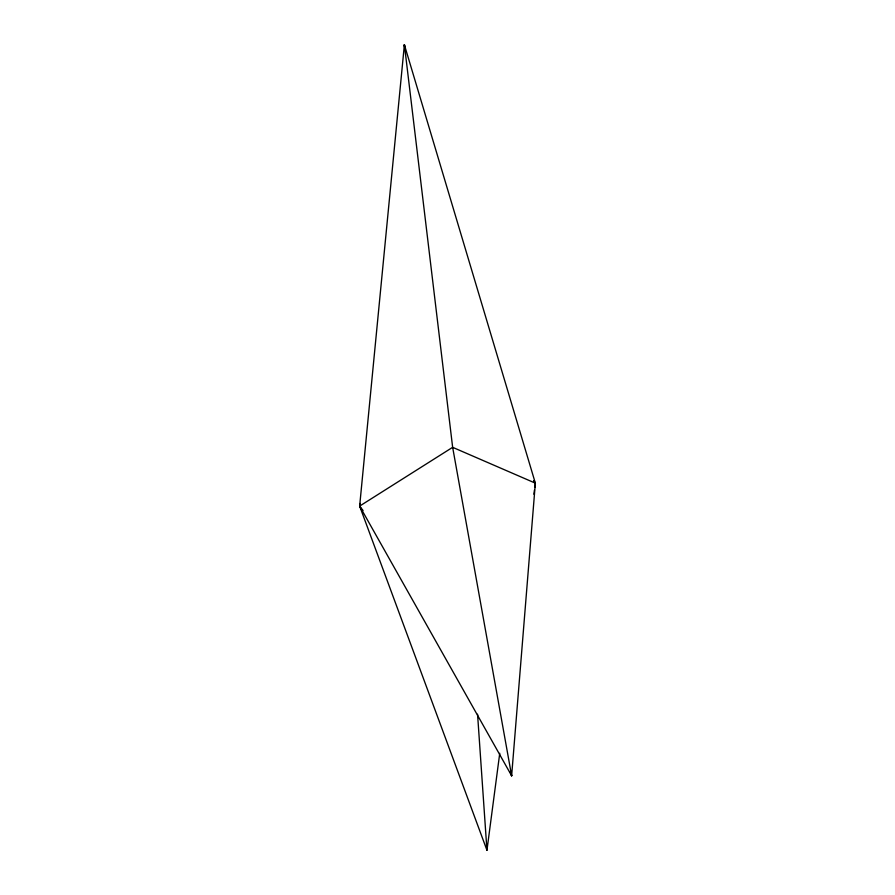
<?xml version="1.0" encoding="UTF-8"?>
<svg xmlns="http://www.w3.org/2000/svg" width="895" height="895" viewBox="0 0 895 895"><rect width="100%" height="100%" fill="white"/><g stroke="black" fill="none" stroke-linecap="round" stroke-linejoin="round"><path stroke-width="1.34" d="M360.327 503.404L359.645 506.1L511.638 775.775L535.355 483.155L404.383 44.75L359.645 506.1L486.958 850.25L499.746 753.277M533.89 494.23L534.438 490.08M534.807 487.305L535.355 483.155L533.733 480.883M363.068 510.53L359.645 506.1L452.646 447.321L535.355 483.155L533.666 480.928M510.385 771.77L511.638 775.775L452.646 447.321L404.383 44.75L404.607 47.524M511.045 773.056L511.638 775.775M486.958 850.25L477.561 714.221M404.383 44.75L404.663 47.524"/></g></svg>
